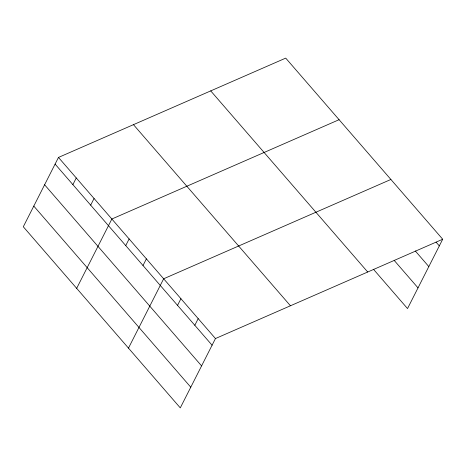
<?xml version="1.0" encoding="UTF-8"?>
<svg xmlns="http://www.w3.org/2000/svg" width="466" height="466" viewBox="0 0 466 466"><rect width="100%" height="100%" fill="white"/><g stroke="black" fill="none" stroke-linecap="round" stroke-linejoin="round"><path stroke-width="0.7" d="M58.477 157.432L23.3 226.761L180.284 407.884L215.461 338.549L442.7 239.239L285.716 58.116L58.477 157.432L215.461 338.549M72.888 184.623L76.267 177.96M90.678 205.151L94.056 198.487M76.674 288.343L111.852 219.014L339.091 119.698M125.738 245.599L129.117 238.936M143.004 265.521L146.388 258.857M128.482 348.114L163.653 278.779L390.892 179.468M177.54 305.37L180.925 298.706M194.811 325.291L198.19 318.627M442.7 239.239L407.523 308.568L373.452 269.261M436.054 242.134L439.322 245.902M415.293 250.964L428.825 266.581M394.213 260.424L418.019 287.889M210.725 90.887L367.709 272.01M133.462 124.655L290.452 305.778M55.093 164.096L212.082 345.213M44.602 184.775L201.586 365.897M33.791 206.083L190.78 387.205"/></g></svg>
